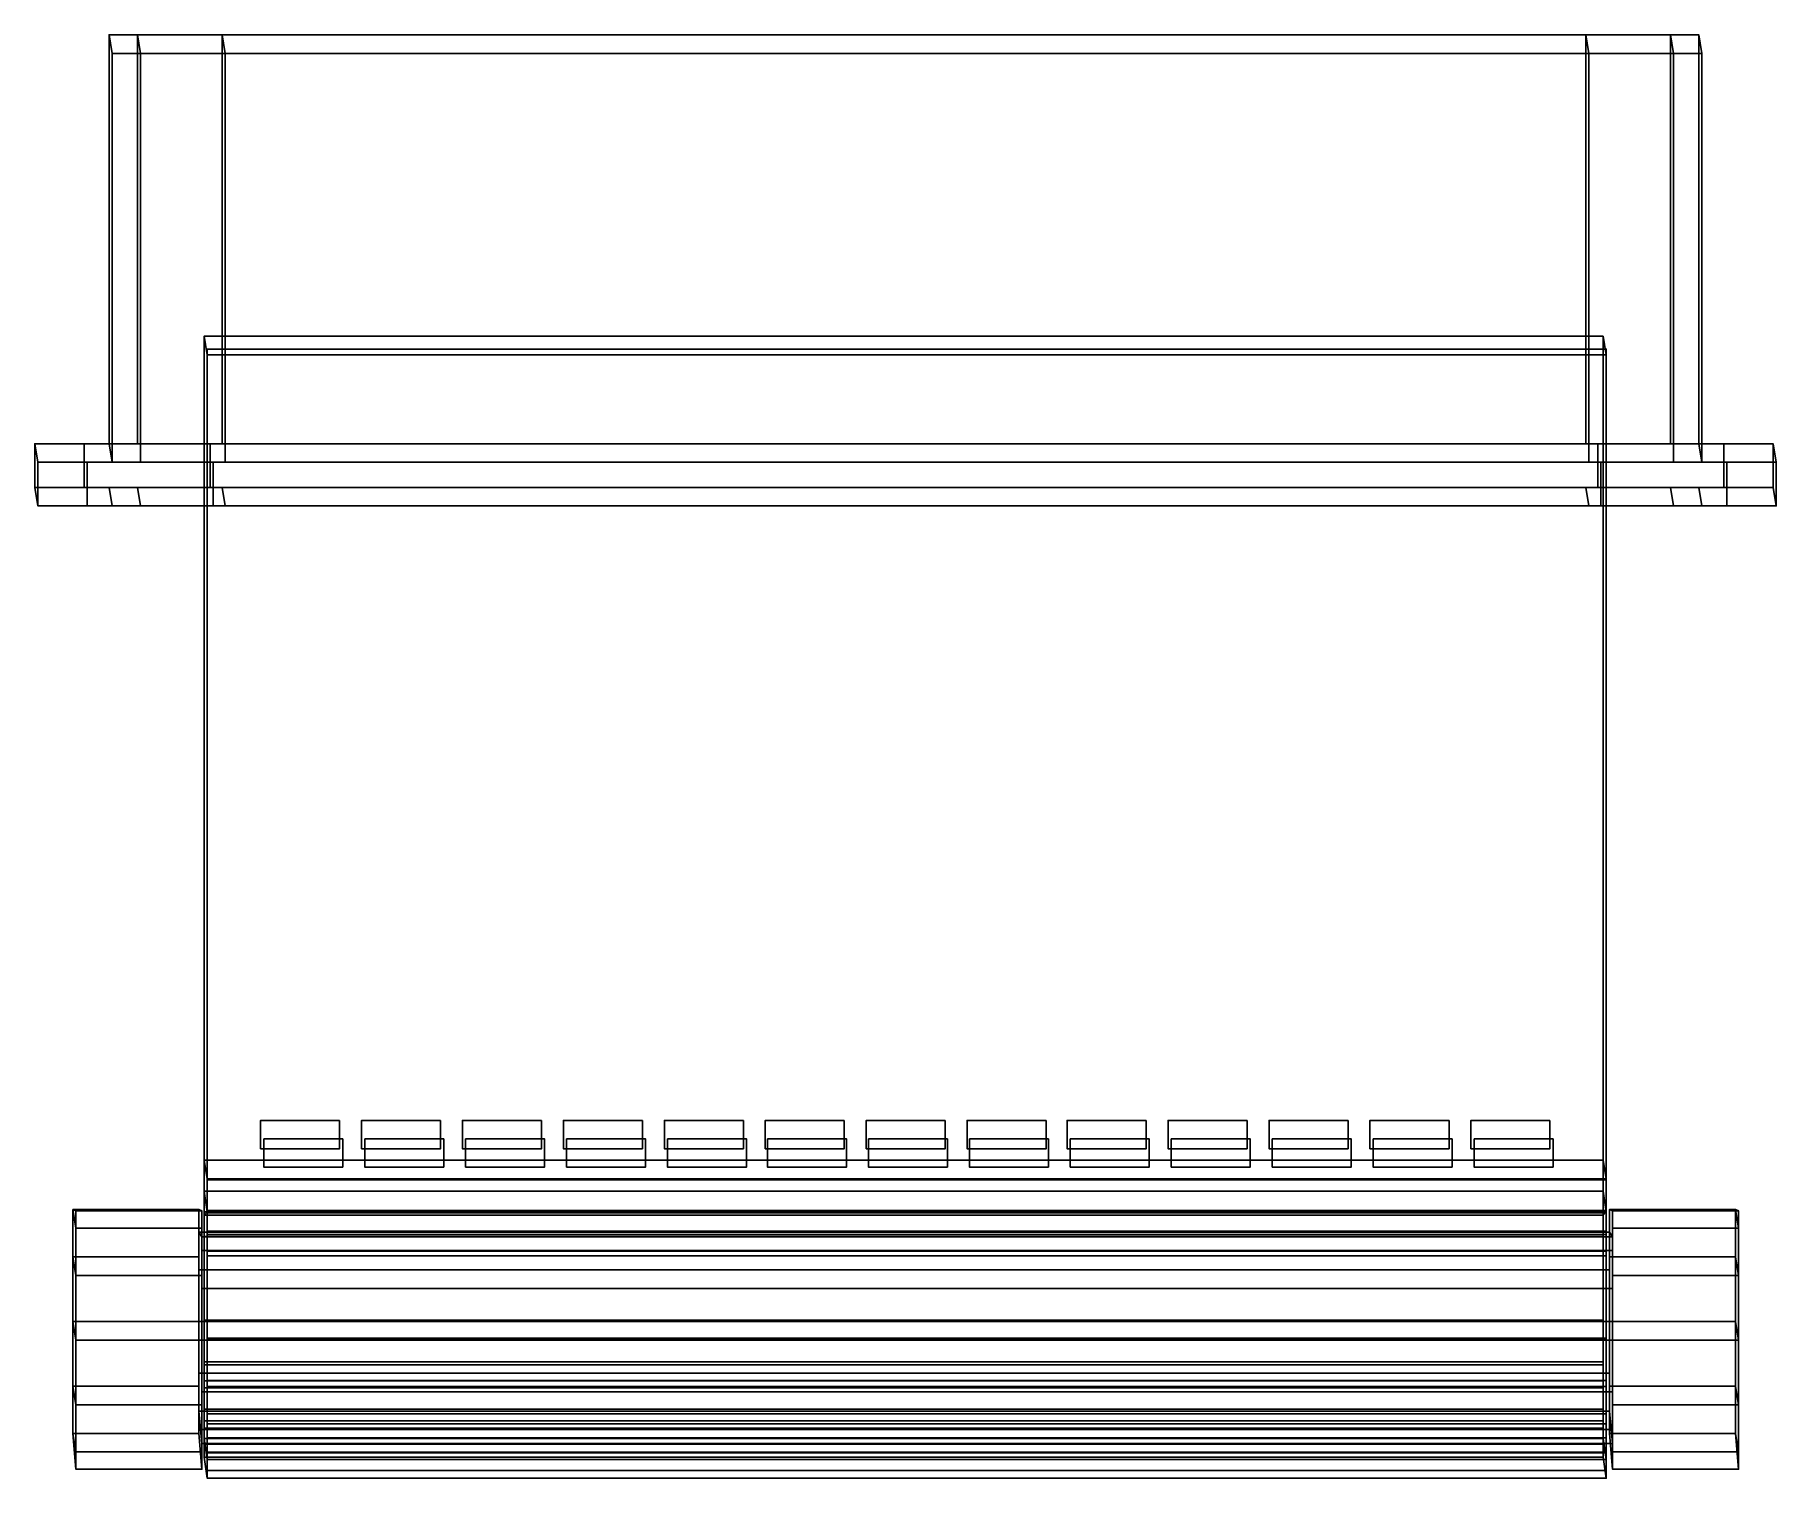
# Model space of a CAD drawing. Extents: x 0 to 46.3, y -38.3 to 0.
import ezdxf

# ---------------------------------------------------------------- set-up
doc = ezdxf.new("R2010")
doc.units = 0
for name, color, linetype in [('COSTURA', 4, 'CONTINUOUS'), ('COURO', 240, 'CONTINUOUS'), ('METAL', 160, 'CONTINUOUS')]:
    doc.layers.add(name, color=color, linetype=linetype)

msp = doc.modelspace()

# ---------------------------------------------------------------- meshes
at = {"layer": 'COSTURA'}
mesh = msp.add_polyface(dxfattribs=at)
corners = [(40.247, -28.838, 4.412), (40.247, -29.588, 4.412), (38.147, -29.588, 4.412), (38.147, -28.838, 4.412), (37.566, -28.838, 4.412), (37.566, -29.588, 4.412), (35.466, -29.588, 4.412), (35.466, -28.838, 4.412), (34.884, -28.838, 4.412), (34.884, -29.588, 4.412), (32.784, -29.588, 4.412), (32.784, -28.838, 4.412), (32.203, -28.838, 4.412), (32.203, -29.588, 4.412), (30.103, -29.588, 4.412), (30.103, -28.838, 4.412), (29.522, -28.838, 4.412), (29.522, -29.588, 4.412), (27.422, -29.588, 4.412), (27.422, -28.838, 4.412), (26.866, -28.838, 4.412), (26.866, -29.588, 4.412), (24.766, -29.588, 4.412), (24.766, -28.838, 4.412), (24.184, -28.838, 4.412), (24.184, -29.588, 4.412), (22.085, -29.588, 4.412), (22.085, -28.838, 4.412), (21.503, -28.838, 4.412), (21.503, -29.588, 4.412), (19.403, -29.588, 4.412), (19.403, -28.838, 4.412), (18.822, -28.838, 4.412), (18.822, -29.588, 4.412), (16.722, -29.588, 4.412), (16.722, -28.838, 4.412), (16.141, -28.838, 4.412), (16.141, -29.588, 4.412), (14.041, -29.588, 4.412), (14.041, -28.838, 4.412), (13.46, -28.838, 4.412), (13.46, -29.588, 4.412), (11.36, -29.588, 4.412), (11.36, -28.838, 4.412), (10.778, -28.838, 4.412), (10.778, -29.588, 4.412), (8.678, -29.588, 4.412), (8.678, -28.838, 4.412), (8.097, -28.838, 4.412), (8.097, -29.588, 4.412), (5.997, -29.588, 4.412), (5.997, -28.838, 4.412)]
mesh.append_faces([[corners[k] for k in face] for face in [(0, 1, 2, 3), (4, 5, 6, 7), (8, 9, 10, 11), (12, 13, 14, 15), (16, 17, 18, 19), (20, 21, 22, 23), (24, 25, 26, 27), (28, 29, 30, 31), (32, 33, 34, 35), (36, 37, 38, 39), (40, 41, 42, 43), (44, 45, 46, 47), (48, 49, 50, 51)]])
mesh = msp.add_polyface(dxfattribs=at)
corners = [(6.08, -29.33, 6.579), (6.08, -30.079, 6.579), (8.18, -30.079, 6.579), (8.18, -29.33, 6.579), (8.762, -29.33, 6.579), (8.762, -30.079, 6.579), (10.861, -30.079, 6.579), (10.861, -29.33, 6.579), (11.443, -29.33, 6.579), (11.443, -30.079, 6.579), (13.543, -30.079, 6.579), (13.543, -29.33, 6.579), (14.124, -29.33, 6.579), (14.124, -30.079, 6.579), (16.224, -30.079, 6.579), (16.224, -29.33, 6.579), (16.805, -29.33, 6.579), (16.805, -30.079, 6.579), (18.905, -30.079, 6.579), (18.905, -29.33, 6.579), (19.461, -29.33, 6.579), (19.461, -30.079, 6.579), (21.561, -30.079, 6.579), (21.561, -29.33, 6.579), (22.143, -29.33, 6.579), (22.143, -30.079, 6.579), (24.242, -30.079, 6.579), (24.242, -29.33, 6.579), (24.824, -29.33, 6.579), (24.824, -30.079, 6.579), (26.924, -30.079, 6.579), (26.924, -29.33, 6.579), (27.505, -29.33, 6.579), (27.505, -30.079, 6.579), (29.605, -30.079, 6.579), (29.605, -29.33, 6.579), (30.186, -29.33, 6.579), (30.186, -30.079, 6.579), (32.286, -30.079, 6.579), (32.286, -29.33, 6.579), (32.868, -29.33, 6.579), (32.868, -30.079, 6.579), (34.967, -30.079, 6.579), (34.967, -29.33, 6.579), (35.549, -29.33, 6.579), (35.549, -30.079, 6.579), (37.649, -30.079, 6.579), (37.649, -29.33, 6.579), (38.23, -29.33, 6.579), (38.23, -30.079, 6.579), (40.33, -30.079, 6.579), (40.33, -29.33, 6.579)]
mesh.append_faces([[corners[k] for k in face] for face in [(0, 1, 2, 3), (4, 5, 6, 7), (8, 9, 10, 11), (12, 13, 14, 15), (16, 17, 18, 19), (20, 21, 22, 23), (24, 25, 26, 27), (28, 29, 30, 31), (32, 33, 34, 35), (36, 37, 38, 39), (40, 41, 42, 43), (44, 45, 46, 47), (48, 49, 50, 51)]])
at = {"layer": 'COURO'}
mesh = msp.add_polyface(dxfattribs=at)
corners = [(4.495, -37.441, 3.803), (4.495, -37.441, 3.803), (4.495, -37.01, 4.061), (4.495, -37.01, 4.061), (4.495, -37.784, 4.789), (4.495, -37.784, 4.789), (4.495, -37.291, 4.879), (4.495, -37.291, 4.879), (4.578, -31.263, 5.593), (4.578, -31.263, 5.593), (4.578, -30.388, 5.639), (4.578, -30.388, 5.639), (4.495, -31.264, 3.263), (4.495, -31.264, 3.263), (4.495, -31.923, 3.327), (4.495, -31.923, 3.327), (4.495, -36.509, 3.51), (4.495, -36.509, 3.51), (4.495, -30.719, 3.64), (4.495, -30.719, 3.64), (4.495, -31.352, 3.702), (4.495, -31.352, 3.702), (4.495, -29.892, 4.423), (4.495, -29.892, 4.423), (4.495, -8.007, 4.423), (4.495, -8.007, 4.423), (4.495, -8.007, 4.423), (4.578, -8.499, 5.639), (4.578, -8.499, 5.639), (4.578, -8.499, 5.639), (4.578, -30.413, 5.796), (4.578, -30.413, 5.796), (4.578, -31.289, 5.845), (4.578, -31.289, 5.845), (4.578, -37.841, 5.898), (4.578, -37.841, 5.898), (4.578, -38.341, 5.927), (4.578, -38.341, 5.927), (4.578, -37.664, 6.387), (4.578, -37.664, 6.387), (4.578, -38.139, 6.552), (4.578, -38.139, 6.552), (4.495, -34.147, 2.25), (4.495, -34.147, 2.25), (4.495, -35.331, 2.405), (4.495, -35.331, 2.405), (4.495, -35.943, 2.629), (4.495, -35.943, 2.629), (4.495, -34.179, 2.757), (4.495, -34.179, 2.757), (4.495, -31.805, 2.841), (4.495, -31.805, 2.841), (4.495, -35.248, 2.898), (4.495, -35.248, 2.898), (4.495, -35.759, 3.095), (4.495, -35.759, 3.095), (4.495, -36.818, 3.115), (4.495, -36.818, 3.115), (4.578, -8.349, 5.796), (4.578, -8.349, 5.796), (4.578, -8.349, 5.796), (4.578, -30.408, 6.544), (4.578, -30.408, 6.544), (4.578, -8.349, 6.544), (4.578, -8.349, 6.544), (4.578, -8.349, 6.544), (4.578, -37.27, 7.076), (4.578, -37.27, 7.076), (4.578, -31.869, 7.3), (4.578, -31.869, 7.3), (4.578, -31.233, 7.356), (4.578, -31.233, 7.356), (4.578, -37.651, 7.402), (4.578, -37.651, 7.402), (4.578, -36.635, 7.61), (4.578, -36.635, 7.61), (4.578, -32.439, 7.684), (4.578, -32.439, 7.684), (4.578, -31.775, 7.738), (4.578, -31.775, 7.738), (4.578, -32.312, 8.168), (4.578, -32.312, 8.168), (4.578, -35.904, 8.493), (4.578, -35.904, 8.493), (4.578, -34.62, 8.794), (4.578, -34.62, 8.794), (4.578, -35.745, 8.018), (4.578, -35.745, 8.018), (4.578, -36.901, 8.035), (4.578, -36.901, 8.035), (4.578, -34.639, 8.281), (4.578, -34.639, 8.281), (41.658, -29.892, 4.423), (41.658, -29.892, 4.423), (41.741, -31.263, 5.593), (41.741, -31.263, 5.593), (41.741, -30.388, 5.639), (41.741, -30.388, 5.639), (41.741, -8.499, 5.639), (41.741, -8.499, 5.639), (41.741, -8.499, 5.639), (41.658, -34.147, 2.25), (41.658, -34.147, 2.25), (41.658, -35.331, 2.405), (41.658, -35.331, 2.405), (41.658, -35.943, 2.629), (41.658, -35.943, 2.629), (41.658, -34.179, 2.757), (41.658, -34.179, 2.757), (41.658, -31.805, 2.841), (41.658, -31.805, 2.841), (41.658, -35.248, 2.898), (41.658, -35.248, 2.898), (41.658, -35.759, 3.095), (41.658, -35.759, 3.095), (41.658, -36.818, 3.115), (41.658, -36.818, 3.115), (41.658, -31.264, 3.263), (41.658, -31.264, 3.263), (41.658, -31.923, 3.327), (41.658, -31.923, 3.327), (41.658, -36.509, 3.51), (41.658, -36.509, 3.51), (41.658, -30.719, 3.64), (41.658, -30.719, 3.64), (41.658, -31.352, 3.702), (41.658, -31.352, 3.702), (41.658, -37.441, 3.803), (41.658, -37.441, 3.803), (41.658, -37.01, 4.061), (41.658, -37.01, 4.061), (41.658, -8.007, 4.423), (41.658, -8.007, 4.423), (41.658, -8.007, 4.423), (41.658, -37.784, 4.789), (41.658, -37.784, 4.789), (41.658, -37.291, 4.879), (41.658, -37.291, 4.879), (41.741, -30.413, 5.796), (41.741, -30.413, 5.796), (41.741, -8.349, 5.796), (41.741, -8.349, 5.796), (41.741, -8.349, 5.796), (41.741, -31.289, 5.845), (41.741, -31.289, 5.845), (41.741, -8.349, 6.544), (41.741, -8.349, 6.544), (41.741, -8.349, 6.544), (41.741, -37.841, 5.898), (41.741, -37.841, 5.898), (41.741, -38.341, 5.927), (41.741, -38.341, 5.927), (41.741, -37.664, 6.387), (41.741, -37.664, 6.387), (41.741, -30.408, 6.544), (41.741, -30.408, 6.544), (41.741, -38.139, 6.552), (41.741, -38.139, 6.552), (41.741, -37.27, 7.076), (41.741, -37.27, 7.076), (41.741, -31.869, 7.3), (41.741, -31.869, 7.3), (41.741, -31.233, 7.356), (41.741, -31.233, 7.356), (41.741, -37.651, 7.402), (41.741, -37.651, 7.402), (41.741, -36.635, 7.61), (41.741, -36.635, 7.61), (41.741, -32.439, 7.684), (41.741, -32.439, 7.684), (41.741, -31.775, 7.738), (41.741, -31.775, 7.738), (41.741, -35.745, 8.018), (41.741, -35.745, 8.018), (41.741, -36.901, 8.035), (41.741, -36.901, 8.035), (41.741, -32.312, 8.168), (41.741, -32.312, 8.168), (41.741, -34.639, 8.281), (41.741, -34.639, 8.281), (41.741, -35.904, 8.493), (41.741, -35.904, 8.493), (41.741, -34.62, 8.794), (41.741, -34.62, 8.794)]
mesh.append_faces([[corners[k] for k in face] for face in [(93, 133, 100, 97), (23, 25, 131, 92), (10, 27, 24, 22), (96, 99, 29, 11), (97, 95, 124, 93), (92, 123, 19, 23), (22, 18, 8, 10), (11, 9, 94, 96), (95, 126, 118, 124), (123, 117, 13, 19), (18, 12, 20, 8), (9, 21, 125, 94), (126, 120, 110, 118), (117, 109, 51, 13), (12, 50, 14, 20), (21, 15, 119, 125), (102, 110, 120, 108), (43, 51, 109, 101), (48, 14, 50, 42), (107, 119, 15, 49), (104, 102, 108, 112), (45, 43, 101, 103), (52, 48, 42, 44), (111, 107, 49, 53), (112, 114, 106, 104), (103, 105, 47, 45), (44, 46, 54, 52), (53, 55, 113, 111), (114, 122, 116, 106), (105, 115, 57, 47), (46, 56, 16, 54), (55, 17, 121, 113), (122, 130, 128, 116), (115, 127, 1, 57), (56, 0, 2, 16), (17, 3, 129, 121), (130, 137, 135, 128), (127, 134, 5, 1), (0, 4, 6, 2), (3, 7, 136, 129), (137, 149, 151, 135), (134, 150, 37, 5), (4, 36, 34, 6), (7, 35, 148, 136), (149, 153, 157, 151), (150, 156, 41, 37), (36, 40, 38, 34), (35, 39, 152, 148), (153, 159, 165, 157), (156, 164, 73, 41), (40, 72, 66, 38), (39, 67, 158, 152), (159, 167, 175, 165), (164, 174, 89, 73), (72, 88, 74, 66), (67, 75, 166, 158), (167, 173, 181, 175), (174, 180, 83, 89), (88, 82, 86, 74), (75, 87, 172, 166), (173, 179, 183, 181), (180, 182, 85, 83), (82, 84, 90, 86), (87, 91, 178, 172), (177, 183, 179, 169), (81, 85, 182, 176), (76, 90, 84, 80), (168, 178, 91, 77), (169, 161, 171, 177), (176, 170, 79, 81), (80, 78, 68, 76), (77, 69, 160, 168), (161, 144, 163, 171), (170, 162, 71, 79), (78, 70, 32, 68), (69, 33, 143, 160), (144, 139, 155, 163), (162, 154, 62, 71), (70, 61, 30, 32), (33, 31, 138, 143), (147, 155, 139, 142), (65, 62, 154, 146), (58, 30, 61, 63), (140, 138, 31, 59), (26, 28, 98, 132), (64, 145, 141, 141), (60, 64, 141, 141)]])
at = {"layer": 'METAL'}
mesh = msp.add_polyface(dxfattribs=at)
corners = [(0, -12.024, 4.154), (0, -12.024, 4.154), (0, -10.864, 4.154), (0, -10.864, 4.154), (0.083, -12.516, 6.775), (0.083, -12.516, 6.775), (0.083, -11.356, 6.775), (0.083, -11.356, 6.775), (1.31, -12.024, 0.81), (1.31, -12.024, 0.81), (1.31, -10.864, 0.81), (1.31, -10.864, 0.81), (1.393, -12.516, 9.619), (1.393, -12.516, 9.619), (1.393, -11.356, 9.619), (1.393, -11.356, 9.619), (1.974, -12.024, 4.474), (1.974, -10.864, 4.474), (1.974, -10.864, 4.474), (1.974, 0, 4.474), (1.974, 0, 4.474), (2.057, -12.516, 6.455), (2.057, -11.356, 6.455), (2.057, -11.356, 6.455), (2.057, -0.492, 6.455), (2.057, -0.492, 6.455), (2.724, -12.024, 2.224), (2.724, -10.864, 2.224), (2.724, -10.864, 2.224), (2.724, 0, 2.224), (2.724, 0, 2.224), (2.807, -12.516, 8.705), (2.807, -11.356, 8.705), (2.807, -11.356, 8.705), (2.807, -0.492, 8.705), (2.807, -0.492, 8.705), (4.654, -12.024), (4.654, -12.024), (4.654, -10.864), (4.654, -10.864), (4.737, -12.516, 10.929), (4.737, -12.516, 10.929), (4.737, -11.356, 10.929), (4.737, -11.356, 10.929), (4.974, -12.024, 1.474), (4.974, -10.864, 1.474), (4.974, -10.864, 1.474), (4.974, 0, 1.474), (4.974, 0, 1.474), (5.057, -12.516, 9.455), (5.057, -11.356, 9.455), (5.057, -11.356, 9.455), (5.057, -0.492, 9.455), (5.057, -0.492, 9.455), (41.199, -12.024, 1.474), (41.199, -10.864, 1.474), (41.199, -10.864, 1.474), (41.199, 0, 1.474), (41.199, 0, 1.474), (41.282, -12.516, 9.455), (41.282, -11.356, 9.455), (41.282, -11.356, 9.455), (41.282, -0.492, 9.455), (41.282, -0.492, 9.455), (41.519, -12.024), (41.519, -12.024), (41.519, -10.864), (41.519, -10.864), (41.602, -12.516, 10.929), (41.602, -12.516, 10.929), (41.602, -11.356, 10.929), (41.602, -11.356, 10.929), (43.449, -12.024, 2.224), (43.449, -10.864, 2.224), (43.449, -10.864, 2.224), (43.449, 0, 2.224), (43.449, 0, 2.224), (43.532, -12.516, 8.705), (43.532, -11.356, 8.705), (43.532, -11.356, 8.705), (43.532, -0.492, 8.705), (43.532, -0.492, 8.705), (44.199, -12.024, 4.474), (44.199, -10.864, 4.474), (44.199, -10.864, 4.474), (44.199, 0, 4.474), (44.199, 0, 4.474), (44.282, -12.516, 6.455), (44.282, -11.356, 6.455), (44.282, -11.356, 6.455), (44.282, -0.492, 6.455), (44.282, -0.492, 6.455), (44.863, -12.024, 0.81), (44.863, -12.024, 0.81), (44.863, -10.864, 0.81), (44.863, -10.864, 0.81), (44.946, -12.516, 9.619), (44.946, -12.516, 9.619), (44.946, -11.356, 9.619), (44.946, -11.356, 9.619), (46.173, -12.024, 4.154), (46.173, -12.024, 4.154), (46.173, -10.864, 4.154), (46.173, -10.864, 4.154), (46.256, -12.516, 6.775), (46.256, -12.516, 6.775), (46.256, -11.356, 6.775), (46.256, -11.356, 6.775)]
mesh.append_faces([[corners[k] for k in face] for face in [(58, 48, 52, 62), (77, 72, 82, 87), (53, 51, 61, 63), (19, 17, 22, 24), (57, 55, 45, 47), (91, 89, 84, 86), (34, 32, 51, 53), (97, 99, 71, 69), (29, 27, 17, 19), (76, 74, 55, 57), (24, 22, 32, 34), (105, 107, 99, 97), (47, 45, 27, 29), (86, 84, 74, 76), (41, 69, 71, 43), (0, 4, 6, 2), (64, 36, 38, 66), (105, 101, 103, 107), (12, 41, 43, 14), (81, 63, 61, 79), (8, 0, 2, 10), (93, 64, 66, 95), (4, 12, 14, 6), (91, 81, 79, 89), (36, 8, 10, 38), (101, 93, 95, 103), (49, 59, 68, 40), (59, 77, 96, 68), (77, 87, 104, 96), (87, 82, 100, 104), (82, 72, 92, 100), (72, 54, 65, 92), (54, 44, 37, 65), (44, 26, 9, 37), (26, 16, 1, 9), (16, 21, 5, 1), (21, 31, 13, 5), (31, 49, 40, 13), (60, 50, 42, 70), (50, 33, 15, 42), (33, 23, 7, 15), (23, 18, 3, 7), (18, 28, 11, 3), (28, 46, 39, 11), (46, 56, 67, 39), (56, 73, 94, 67), (73, 83, 102, 94), (83, 88, 106, 102), (88, 78, 98, 106), (78, 60, 70, 98), (49, 44, 54, 59), (59, 54, 72, 77), (31, 26, 44, 49), (21, 16, 26, 31), (30, 35, 52, 48), (20, 25, 35, 30), (80, 75, 58, 62), (90, 85, 75, 80)]])
mesh = msp.add_polyface(dxfattribs=at)
corners = [(1.01, -34.181, 2.352), (1.01, -34.181, 2.352), (1.01, -35.897, 2.812), (1.01, -35.897, 2.812), (1.01, -32.465, 2.812), (1.01, -32.465, 2.812), (1.01, -37.154, 4.068), (1.01, -37.154, 4.068), (1.01, -31.208, 4.068), (1.01, -31.208, 4.068), (1.093, -31.24, 5.746), (1.093, -31.24, 5.746), (1.093, -38.105, 5.746), (1.093, -38.105, 5.746), (1.093, -38.105, 5.746), (1.093, -31.7, 6.962), (1.093, -31.7, 6.962), (1.093, -37.645, 6.962), (1.093, -37.645, 6.962), (1.093, -32.956, 8.219), (1.093, -32.956, 8.219), (1.093, -36.389, 8.219), (1.093, -36.389, 8.219), (1.093, -34.673, 8.679), (1.093, -34.673, 8.679), (4.357, -34.181, 2.352), (4.357, -34.181, 2.352), (4.357, -34.181, 2.352), (4.357, -32.465, 2.812), (4.357, -32.465, 2.812), (4.357, -32.465, 2.812), (4.357, -35.897, 2.812), (4.357, -35.897, 2.812), (4.357, -35.897, 2.812), (4.357, -34.181, 3.04), (4.357, -34.181, 3.04), (4.357, -34.181, 3.04), (4.357, -32.809, 3.408), (4.357, -32.809, 3.408), (4.357, -32.809, 3.408), (4.357, -35.553, 3.408), (4.357, -35.553, 3.408), (4.357, -35.553, 3.408), (4.357, -31.208, 4.068), (4.357, -31.208, 4.068), (4.357, -31.208, 4.068), (4.357, -37.154, 4.068), (4.357, -37.154, 4.068), (4.357, -36.558, 4.413), (4.357, -36.558, 4.413), (4.357, -31.804, 4.413), (4.357, -31.804, 4.413), (4.357, -31.804, 4.413), (4.44, -37.417, 5.746), (4.44, -37.417, 5.746), (4.44, -37.417, 5.746), (4.44, -37.417, 5.746), (4.44, -38.105, 5.746), (4.44, -38.105, 5.746), (4.44, -38.105, 5.746), (4.44, -38.105, 5.746), (4.44, -34.673, 7.99), (4.44, -34.673, 7.99), (4.44, -34.673, 7.99), (4.44, -36.389, 8.219), (4.44, -36.389, 8.219), (4.44, -34.673, 8.679), (4.44, -34.673, 8.679), (4.44, -34.673, 8.679), (4.44, -31.928, 5.746), (4.44, -31.928, 5.746), (4.44, -31.928, 5.746), (4.44, -31.24, 5.746), (4.44, -31.24, 5.746), (4.44, -31.24, 5.746), (4.44, -37.049, 6.618), (4.44, -37.049, 6.618), (4.44, -37.049, 6.618), (4.44, -32.296, 6.618), (4.44, -32.296, 6.618), (4.44, -31.7, 6.962), (4.44, -31.7, 6.962), (4.44, -37.645, 6.962), (4.44, -37.645, 6.962), (4.44, -37.645, 6.962), (4.44, -36.045, 7.623), (4.44, -36.045, 7.623), (4.44, -33.3, 7.623), (4.44, -33.3, 7.623), (4.44, -33.3, 7.623), (4.44, -32.956, 8.219), (4.44, -32.956, 8.219), (4.44, -32.956, 8.219), (41.826, -34.181, 2.352), (41.826, -34.181, 2.352), (41.826, -35.897, 2.812), (41.826, -35.897, 2.812), (41.826, -32.465, 2.812), (41.826, -32.465, 2.812), (41.826, -34.181, 3.04), (41.826, -34.181, 3.04), (41.826, -32.809, 3.408), (41.826, -32.809, 3.408), (41.826, -35.553, 3.408), (41.826, -35.553, 3.408), (41.826, -37.154, 4.068), (41.826, -37.154, 4.068), (41.826, -31.208, 4.068), (41.826, -31.208, 4.068), (41.826, -36.558, 4.412), (41.826, -36.558, 4.412), (41.826, -31.804, 4.413), (41.826, -31.804, 4.413), (41.909, -37.417, 5.746), (41.909, -37.417, 5.746), (41.909, -37.417, 5.746), (41.909, -37.417, 5.746), (41.909, -31.928, 5.746), (41.909, -31.928, 5.746), (41.909, -31.24, 5.746), (41.909, -31.24, 5.746), (41.909, -38.105, 5.746), (41.909, -38.105, 5.746), (41.909, -38.105, 5.746), (41.909, -38.105, 5.746), (41.909, -32.296, 6.618), (41.909, -32.296, 6.618), (41.909, -37.049, 6.618), (41.909, -37.049, 6.618), (41.909, -31.7, 6.962), (41.909, -31.7, 6.962), (41.909, -37.645, 6.962), (41.909, -37.645, 6.962), (41.909, -33.3, 7.623), (41.909, -33.3, 7.623), (41.909, -36.045, 7.623), (41.909, -36.045, 7.623), (41.909, -34.673, 7.99), (41.909, -34.673, 7.99), (41.909, -36.389, 8.219), (41.909, -36.389, 8.219), (41.909, -32.956, 8.219), (41.909, -32.956, 8.219), (41.909, -34.673, 8.679), (41.909, -34.673, 8.679), (45.173, -34.181, 2.352), (45.173, -34.181, 2.352), (45.173, -35.897, 2.812), (45.173, -35.897, 2.812), (45.173, -32.465, 2.812), (45.173, -32.465, 2.812), (45.173, -31.208, 4.068), (45.173, -31.208, 4.068), (45.173, -37.154, 4.068), (45.173, -37.154, 4.068), (45.256, -31.24, 5.746), (45.256, -31.24, 5.746), (45.256, -38.105, 5.746), (45.256, -38.105, 5.746), (45.256, -38.105, 5.746), (45.256, -31.7, 6.962), (45.256, -31.7, 6.962), (45.256, -37.645, 6.962), (45.256, -37.645, 6.962), (45.256, -32.956, 8.219), (45.256, -32.956, 8.219), (45.256, -36.389, 8.219), (45.256, -36.389, 8.219), (45.256, -34.673, 8.679), (45.256, -34.673, 8.679)]
mesh.append_faces([[corners[k] for k in face] for face in [(136, 138, 61, 85), (128, 136, 85, 75), (115, 128, 75, 53), (110, 116, 54, 48), (104, 110, 48, 40), (100, 104, 40, 34), (102, 100, 34, 37), (112, 102, 37, 50), (118, 112, 50, 69), (126, 118, 69, 78), (134, 126, 78, 87), (138, 134, 87, 61), (4, 0, 23, 19), (146, 150, 165, 169), (166, 168, 144, 140), (24, 22, 64, 66), (162, 166, 140, 132), (22, 18, 82, 64), (157, 162, 132, 123), (18, 13, 57, 82), (153, 158, 124, 106), (14, 7, 46, 58), (147, 153, 106, 96), (7, 3, 31, 46), (145, 147, 96, 94), (3, 1, 25, 31), (149, 145, 94, 98), (1, 5, 28, 25), (151, 149, 98, 108), (5, 9, 43, 28), (155, 151, 108, 120), (9, 11, 72, 43), (160, 155, 120, 130), (11, 16, 80, 72), (164, 160, 130, 142), (16, 20, 90, 80), (168, 164, 142, 144), (20, 24, 66, 90), (139, 143, 137, 135), (143, 141, 133, 137), (141, 129, 125, 133), (129, 119, 117, 125), (119, 107, 111, 117), (107, 97, 101, 111), (97, 93, 99, 101), (93, 95, 103, 99), (95, 105, 109, 103), (105, 122, 114, 109), (121, 131, 127, 113), (131, 139, 135, 127), (68, 65, 86, 63), (65, 84, 77, 86), (83, 59, 55, 76), (60, 47, 49, 56), (47, 33, 42, 49), (32, 26, 35, 41), (27, 29, 38, 36), (30, 45, 52, 39), (44, 73, 70, 51), (74, 81, 79, 71), (81, 92, 89, 79), (91, 67, 62, 88), (163, 159, 154, 154), (163, 154, 148, 167), (167, 148, 146, 169), (152, 161, 165, 150), (152, 156, 161, 161), (6, 12, 17, 17), (6, 17, 21, 2), (2, 21, 23, 0), (15, 8, 4, 19), (15, 10, 8, 8)]])

doc.saveas('drawing.dxf')
